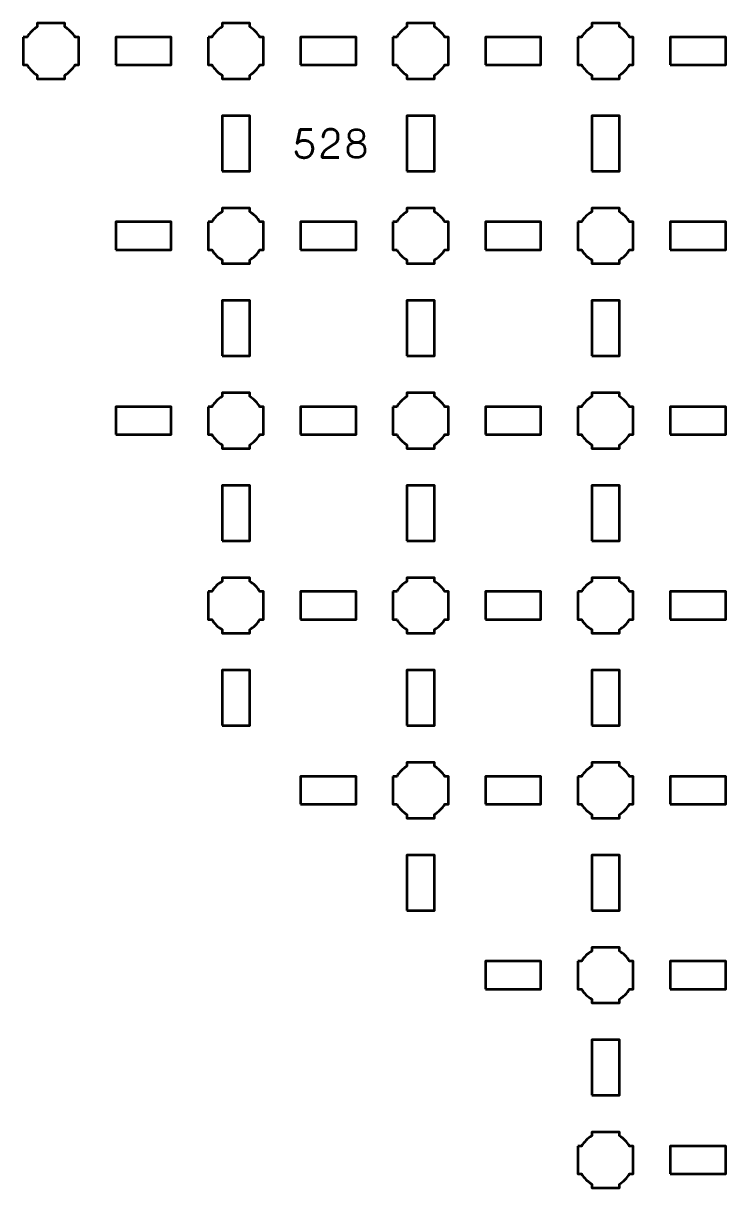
# Model space of a CAD drawing. Header units: centimetres. Extents: x -27.3 to 6.3, y -31.6 to 1.9.
# Drawn here: x -26.8 to -19.2, y -27.15 to -14.55 of the extents above; entities that cross this region are included whole.
import ezdxf

# ---------------------------------------------------------------- set-up
doc = ezdxf.new("R2010")
doc.units = ezdxf.units.CM
doc.header["$MEASUREMENT"] = 0
doc.layers.add('Layer 1', color=7, linetype='Continuous')

msp = doc.modelspace()

# ---------------------------------------------------------------- linework, layer by layer
at = {"layer": 'Layer 1', "lineweight": 53}
for points in [[(-25.8, -15), (-25.2, -15), (-25.2, -14.7), (-25.8, -14.7), (-25.8, -15)], [(-23.8, -15), (-23.2, -15), (-23.2, -14.7), (-23.8, -14.7), (-23.8, -15)], [(-21.8, -15), (-21.2, -15), (-21.2, -14.7), (-21.8, -14.7), (-21.8, -15)], [(-19.8, -15), (-19.2, -15), (-19.2, -14.7), (-19.8, -14.7), (-19.8, -15)], [(-24.65, -16.15), (-24.35, -16.15), (-24.35, -15.55), (-24.65, -15.55), (-24.65, -16.15)], [(-22.65, -16.15), (-22.35, -16.15), (-22.35, -15.55), (-22.65, -15.55), (-22.65, -16.15)], [(-20.65, -16.15), (-20.35, -16.15), (-20.35, -15.55), (-20.65, -15.55), (-20.65, -16.15)], [(-25.8, -17), (-25.2, -17), (-25.2, -16.7), (-25.8, -16.7), (-25.8, -17)], [(-23.8, -17), (-23.2, -17), (-23.2, -16.7), (-23.8, -16.7), (-23.8, -17)], [(-21.8, -17), (-21.2, -17), (-21.2, -16.7), (-21.8, -16.7), (-21.8, -17)], [(-19.8, -17), (-19.2, -17), (-19.2, -16.7), (-19.8, -16.7), (-19.8, -17)], [(-24.65, -18.15), (-24.35, -18.15), (-24.35, -17.55), (-24.65, -17.55), (-24.65, -18.15)], [(-22.65, -18.15), (-22.35, -18.15), (-22.35, -17.55), (-22.65, -17.55), (-22.65, -18.15)], [(-20.65, -18.15), (-20.35, -18.15), (-20.35, -17.55), (-20.65, -17.55), (-20.65, -18.15)], [(-25.8, -19), (-25.2, -19), (-25.2, -18.7), (-25.8, -18.7), (-25.8, -19)], [(-23.8, -19), (-23.2, -19), (-23.2, -18.7), (-23.8, -18.7), (-23.8, -19)], [(-21.8, -19), (-21.2, -19), (-21.2, -18.7), (-21.8, -18.7), (-21.8, -19)], [(-19.8, -19), (-19.2, -19), (-19.2, -18.7), (-19.8, -18.7), (-19.8, -19)], [(-24.65, -20.15), (-24.35, -20.15), (-24.35, -19.55), (-24.65, -19.55), (-24.65, -20.15)], [(-22.65, -20.15), (-22.35, -20.15), (-22.35, -19.55), (-22.65, -19.55), (-22.65, -20.15)], [(-20.65, -20.15), (-20.35, -20.15), (-20.35, -19.55), (-20.65, -19.55), (-20.65, -20.15)], [(-23.8, -21), (-23.2, -21), (-23.2, -20.7), (-23.8, -20.7), (-23.8, -21)], [(-21.8, -21), (-21.2, -21), (-21.2, -20.7), (-21.8, -20.7), (-21.8, -21)], [(-19.8, -21), (-19.2, -21), (-19.2, -20.7), (-19.8, -20.7), (-19.8, -21)], [(-24.65, -22.15), (-24.35, -22.15), (-24.35, -21.55), (-24.65, -21.55), (-24.65, -22.15)], [(-22.65, -22.15), (-22.35, -22.15), (-22.35, -21.55), (-22.65, -21.55), (-22.65, -22.15)], [(-20.65, -22.15), (-20.35, -22.15), (-20.35, -21.55), (-20.65, -21.55), (-20.65, -22.15)], [(-23.8, -23), (-23.2, -23), (-23.2, -22.7), (-23.8, -22.7), (-23.8, -23)], [(-21.8, -23), (-21.2, -23), (-21.2, -22.7), (-21.8, -22.7), (-21.8, -23)], [(-19.8, -23), (-19.2, -23), (-19.2, -22.7), (-19.8, -22.7), (-19.8, -23)], [(-22.65, -24.15), (-22.35, -24.15), (-22.35, -23.55), (-22.65, -23.55), (-22.65, -24.15)], [(-20.65, -24.15), (-20.35, -24.15), (-20.35, -23.55), (-20.65, -23.55), (-20.65, -24.15)], [(-21.8, -25), (-21.2, -25), (-21.2, -24.7), (-21.8, -24.7), (-21.8, -25)], [(-19.8, -25), (-19.2, -25), (-19.2, -24.7), (-19.8, -24.7), (-19.8, -25)], [(-20.65, -26.15), (-20.35, -26.15), (-20.35, -25.55), (-20.65, -25.55), (-20.65, -26.15)], [(-19.8, -27), (-19.2, -27), (-19.2, -26.7), (-19.8, -26.7), (-19.8, -27)]]:
    msp.add_lwpolyline(points, close=True, dxfattribs=at)
for points in [[(-26.8, -14.7), (-26.8, -14.7), (-26.75985, -14.7), (-26.75985, -14.7), (-26.75985, -14.7), (-26.7335, -14.65447), (-26.69553, -14.6165), (-26.65, -14.59015), (-26.65, -14.59015), (-26.65, -14.59015), (-26.65, -14.55), (-26.65, -14.55), (-26.65, -14.55), (-26.65, -14.55), (-26.5, -14.55), (-26.5, -14.55), (-26.5, -14.55), (-26.5, -14.55), (-26.35, -14.55), (-26.35, -14.55), (-26.35, -14.55), (-26.35, -14.55), (-26.35, -14.59015), (-26.35, -14.59015), (-26.35, -14.59015), (-26.30447, -14.6165), (-26.2665, -14.65447), (-26.24015, -14.7), (-26.24015, -14.7), (-26.24015, -14.7), (-26.2, -14.7), (-26.2, -14.7), (-26.2, -14.7), (-26.2, -14.7), (-26.2, -14.85), (-26.2, -14.85), (-26.2, -14.85), (-26.2, -14.85), (-26.2, -15), (-26.2, -15), (-26.2, -15), (-26.2, -15), (-26.24015, -15), (-26.24015, -15), (-26.24015, -15), (-26.2665, -15.04553), (-26.30447, -15.0835), (-26.35, -15.10985), (-26.35, -15.10985), (-26.35, -15.10985), (-26.35, -15.15), (-26.35, -15.15), (-26.35, -15.15), (-26.35, -15.15), (-26.5, -15.15), (-26.5, -15.15), (-26.5, -15.15), (-26.5, -15.15), (-26.65, -15.15), (-26.65, -15.15), (-26.65, -15.15), (-26.65, -15.15), (-26.65, -15.10985), (-26.65, -15.10985), (-26.65, -15.10985), (-26.69553, -15.0835), (-26.7335, -15.04553), (-26.75985, -15), (-26.75985, -15), (-26.75985, -15), (-26.8, -15), (-26.8, -15), (-26.8, -15), (-26.8, -15), (-26.8, -14.85), (-26.8, -14.85), (-26.8, -14.85), (-26.8, -14.85), (-26.8, -14.7), (-26.8, -14.7)], [(-24.8, -14.7), (-24.8, -14.7), (-24.75985, -14.7), (-24.75985, -14.7), (-24.75985, -14.7), (-24.7335, -14.65447), (-24.69553, -14.6165), (-24.65, -14.59015), (-24.65, -14.59015), (-24.65, -14.59015), (-24.65, -14.55), (-24.65, -14.55), (-24.65, -14.55), (-24.65, -14.55), (-24.5, -14.55), (-24.5, -14.55), (-24.5, -14.55), (-24.5, -14.55), (-24.35, -14.55), (-24.35, -14.55), (-24.35, -14.55), (-24.35, -14.55), (-24.35, -14.59015), (-24.35, -14.59015), (-24.35, -14.59015), (-24.30447, -14.6165), (-24.2665, -14.65447), (-24.24015, -14.7), (-24.24015, -14.7), (-24.24015, -14.7), (-24.2, -14.7), (-24.2, -14.7), (-24.2, -14.7), (-24.2, -14.7), (-24.2, -14.85), (-24.2, -14.85), (-24.2, -14.85), (-24.2, -14.85), (-24.2, -15), (-24.2, -15), (-24.2, -15), (-24.2, -15), (-24.24015, -15), (-24.24015, -15), (-24.24015, -15), (-24.2665, -15.04553), (-24.30447, -15.0835), (-24.35, -15.10985), (-24.35, -15.10985), (-24.35, -15.10985), (-24.35, -15.15), (-24.35, -15.15), (-24.35, -15.15), (-24.35, -15.15), (-24.5, -15.15), (-24.5, -15.15), (-24.5, -15.15), (-24.5, -15.15), (-24.65, -15.15), (-24.65, -15.15), (-24.65, -15.15), (-24.65, -15.15), (-24.65, -15.10985), (-24.65, -15.10985), (-24.65, -15.10985), (-24.69553, -15.0835), (-24.7335, -15.04553), (-24.75985, -15), (-24.75985, -15), (-24.75985, -15), (-24.8, -15), (-24.8, -15), (-24.8, -15), (-24.8, -15), (-24.8, -14.85), (-24.8, -14.85), (-24.8, -14.85), (-24.8, -14.85), (-24.8, -14.7), (-24.8, -14.7)], [(-22.8, -14.7), (-22.8, -14.7), (-22.75985, -14.7), (-22.75985, -14.7), (-22.75985, -14.7), (-22.7335, -14.65447), (-22.69553, -14.6165), (-22.65, -14.59015), (-22.65, -14.59015), (-22.65, -14.59015), (-22.65, -14.55), (-22.65, -14.55), (-22.65, -14.55), (-22.65, -14.55), (-22.5, -14.55), (-22.5, -14.55), (-22.5, -14.55), (-22.5, -14.55), (-22.35, -14.55), (-22.35, -14.55), (-22.35, -14.55), (-22.35, -14.55), (-22.35, -14.59015), (-22.35, -14.59015), (-22.35, -14.59015), (-22.30447, -14.6165), (-22.2665, -14.65447), (-22.24015, -14.7), (-22.24015, -14.7), (-22.24015, -14.7), (-22.2, -14.7), (-22.2, -14.7), (-22.2, -14.7), (-22.2, -14.7), (-22.2, -14.85), (-22.2, -14.85), (-22.2, -14.85), (-22.2, -14.85), (-22.2, -15), (-22.2, -15), (-22.2, -15), (-22.2, -15), (-22.24015, -15), (-22.24015, -15), (-22.24015, -15), (-22.2665, -15.04553), (-22.30447, -15.0835), (-22.35, -15.10985), (-22.35, -15.10985), (-22.35, -15.10985), (-22.35, -15.15), (-22.35, -15.15), (-22.35, -15.15), (-22.35, -15.15), (-22.5, -15.15), (-22.5, -15.15), (-22.5, -15.15), (-22.5, -15.15), (-22.65, -15.15), (-22.65, -15.15), (-22.65, -15.15), (-22.65, -15.15), (-22.65, -15.10985), (-22.65, -15.10985), (-22.65, -15.10985), (-22.69553, -15.0835), (-22.7335, -15.04553), (-22.75985, -15), (-22.75985, -15), (-22.75985, -15), (-22.8, -15), (-22.8, -15), (-22.8, -15), (-22.8, -15), (-22.8, -14.85), (-22.8, -14.85), (-22.8, -14.85), (-22.8, -14.85), (-22.8, -14.7), (-22.8, -14.7)], [(-20.8, -14.7), (-20.8, -14.7), (-20.75985, -14.7), (-20.75985, -14.7), (-20.75985, -14.7), (-20.7335, -14.65447), (-20.69553, -14.6165), (-20.65, -14.59015), (-20.65, -14.59015), (-20.65, -14.59015), (-20.65, -14.55), (-20.65, -14.55), (-20.65, -14.55), (-20.65, -14.55), (-20.5, -14.55), (-20.5, -14.55), (-20.5, -14.55), (-20.5, -14.55), (-20.35, -14.55), (-20.35, -14.55), (-20.35, -14.55), (-20.35, -14.55), (-20.35, -14.59015), (-20.35, -14.59015), (-20.35, -14.59015), (-20.30447, -14.6165), (-20.2665, -14.65447), (-20.24015, -14.7), (-20.24015, -14.7), (-20.24015, -14.7), (-20.2, -14.7), (-20.2, -14.7), (-20.2, -14.7), (-20.2, -14.7), (-20.2, -14.85), (-20.2, -14.85), (-20.2, -14.85), (-20.2, -14.85), (-20.2, -15), (-20.2, -15), (-20.2, -15), (-20.2, -15), (-20.24015, -15), (-20.24015, -15), (-20.24015, -15), (-20.2665, -15.04553), (-20.30447, -15.0835), (-20.35, -15.10985), (-20.35, -15.10985), (-20.35, -15.10985), (-20.35, -15.15), (-20.35, -15.15), (-20.35, -15.15), (-20.35, -15.15), (-20.5, -15.15), (-20.5, -15.15), (-20.5, -15.15), (-20.5, -15.15), (-20.65, -15.15), (-20.65, -15.15), (-20.65, -15.15), (-20.65, -15.15), (-20.65, -15.10985), (-20.65, -15.10985), (-20.65, -15.10985), (-20.69553, -15.0835), (-20.7335, -15.04553), (-20.75985, -15), (-20.75985, -15), (-20.75985, -15), (-20.8, -15), (-20.8, -15), (-20.8, -15), (-20.8, -15), (-20.8, -14.85), (-20.8, -14.85), (-20.8, -14.85), (-20.8, -14.85), (-20.8, -14.7), (-20.8, -14.7)], [(-24.8, -16.7), (-24.8, -16.7), (-24.75985, -16.7), (-24.75985, -16.7), (-24.75985, -16.7), (-24.7335, -16.65447), (-24.69553, -16.6165), (-24.65, -16.59015), (-24.65, -16.59015), (-24.65, -16.59015), (-24.65, -16.55), (-24.65, -16.55), (-24.65, -16.55), (-24.65, -16.55), (-24.5, -16.55), (-24.5, -16.55), (-24.5, -16.55), (-24.5, -16.55), (-24.35, -16.55), (-24.35, -16.55), (-24.35, -16.55), (-24.35, -16.55), (-24.35, -16.59015), (-24.35, -16.59015), (-24.35, -16.59015), (-24.30447, -16.6165), (-24.2665, -16.65447), (-24.24015, -16.7), (-24.24015, -16.7), (-24.24015, -16.7), (-24.2, -16.7), (-24.2, -16.7), (-24.2, -16.7), (-24.2, -16.7), (-24.2, -16.85), (-24.2, -16.85), (-24.2, -16.85), (-24.2, -16.85), (-24.2, -17), (-24.2, -17), (-24.2, -17), (-24.2, -17), (-24.24015, -17), (-24.24015, -17), (-24.24015, -17), (-24.2665, -17.04553), (-24.30447, -17.0835), (-24.35, -17.10985), (-24.35, -17.10985), (-24.35, -17.10985), (-24.35, -17.15), (-24.35, -17.15), (-24.35, -17.15), (-24.35, -17.15), (-24.5, -17.15), (-24.5, -17.15), (-24.5, -17.15), (-24.5, -17.15), (-24.65, -17.15), (-24.65, -17.15), (-24.65, -17.15), (-24.65, -17.15), (-24.65, -17.10985), (-24.65, -17.10985), (-24.65, -17.10985), (-24.69553, -17.0835), (-24.7335, -17.04553), (-24.75985, -17), (-24.75985, -17), (-24.75985, -17), (-24.8, -17), (-24.8, -17), (-24.8, -17), (-24.8, -17), (-24.8, -16.85), (-24.8, -16.85), (-24.8, -16.85), (-24.8, -16.85), (-24.8, -16.7), (-24.8, -16.7)], [(-22.8, -16.7), (-22.8, -16.7), (-22.75985, -16.7), (-22.75985, -16.7), (-22.75985, -16.7), (-22.7335, -16.65447), (-22.69553, -16.6165), (-22.65, -16.59015), (-22.65, -16.59015), (-22.65, -16.59015), (-22.65, -16.55), (-22.65, -16.55), (-22.65, -16.55), (-22.65, -16.55), (-22.5, -16.55), (-22.5, -16.55), (-22.5, -16.55), (-22.5, -16.55), (-22.35, -16.55), (-22.35, -16.55), (-22.35, -16.55), (-22.35, -16.55), (-22.35, -16.59015), (-22.35, -16.59015), (-22.35, -16.59015), (-22.30447, -16.6165), (-22.2665, -16.65447), (-22.24015, -16.7), (-22.24015, -16.7), (-22.24015, -16.7), (-22.2, -16.7), (-22.2, -16.7), (-22.2, -16.7), (-22.2, -16.7), (-22.2, -16.85), (-22.2, -16.85), (-22.2, -16.85), (-22.2, -16.85), (-22.2, -17), (-22.2, -17), (-22.2, -17), (-22.2, -17), (-22.24015, -17), (-22.24015, -17), (-22.24015, -17), (-22.2665, -17.04553), (-22.30447, -17.0835), (-22.35, -17.10985), (-22.35, -17.10985), (-22.35, -17.10985), (-22.35, -17.15), (-22.35, -17.15), (-22.35, -17.15), (-22.35, -17.15), (-22.5, -17.15), (-22.5, -17.15), (-22.5, -17.15), (-22.5, -17.15), (-22.65, -17.15), (-22.65, -17.15), (-22.65, -17.15), (-22.65, -17.15), (-22.65, -17.10985), (-22.65, -17.10985), (-22.65, -17.10985), (-22.69553, -17.0835), (-22.7335, -17.04553), (-22.75985, -17), (-22.75985, -17), (-22.75985, -17), (-22.8, -17), (-22.8, -17), (-22.8, -17), (-22.8, -17), (-22.8, -16.85), (-22.8, -16.85), (-22.8, -16.85), (-22.8, -16.85), (-22.8, -16.7), (-22.8, -16.7)], [(-20.8, -16.7), (-20.8, -16.7), (-20.75985, -16.7), (-20.75985, -16.7), (-20.75985, -16.7), (-20.7335, -16.65447), (-20.69553, -16.6165), (-20.65, -16.59015), (-20.65, -16.59015), (-20.65, -16.59015), (-20.65, -16.55), (-20.65, -16.55), (-20.65, -16.55), (-20.65, -16.55), (-20.5, -16.55), (-20.5, -16.55), (-20.5, -16.55), (-20.5, -16.55), (-20.35, -16.55), (-20.35, -16.55), (-20.35, -16.55), (-20.35, -16.55), (-20.35, -16.59015), (-20.35, -16.59015), (-20.35, -16.59015), (-20.30447, -16.6165), (-20.2665, -16.65447), (-20.24015, -16.7), (-20.24015, -16.7), (-20.24015, -16.7), (-20.2, -16.7), (-20.2, -16.7), (-20.2, -16.7), (-20.2, -16.7), (-20.2, -16.85), (-20.2, -16.85), (-20.2, -16.85), (-20.2, -16.85), (-20.2, -17), (-20.2, -17), (-20.2, -17), (-20.2, -17), (-20.24015, -17), (-20.24015, -17), (-20.24015, -17), (-20.2665, -17.04553), (-20.30447, -17.0835), (-20.35, -17.10985), (-20.35, -17.10985), (-20.35, -17.10985), (-20.35, -17.15), (-20.35, -17.15), (-20.35, -17.15), (-20.35, -17.15), (-20.5, -17.15), (-20.5, -17.15), (-20.5, -17.15), (-20.5, -17.15), (-20.65, -17.15), (-20.65, -17.15), (-20.65, -17.15), (-20.65, -17.15), (-20.65, -17.10985), (-20.65, -17.10985), (-20.65, -17.10985), (-20.69553, -17.0835), (-20.7335, -17.04553), (-20.75985, -17), (-20.75985, -17), (-20.75985, -17), (-20.8, -17), (-20.8, -17), (-20.8, -17), (-20.8, -17), (-20.8, -16.85), (-20.8, -16.85), (-20.8, -16.85), (-20.8, -16.85), (-20.8, -16.7), (-20.8, -16.7)], [(-24.8, -18.7), (-24.8, -18.7), (-24.75985, -18.7), (-24.75985, -18.7), (-24.75985, -18.7), (-24.7335, -18.65447), (-24.69553, -18.6165), (-24.65, -18.59015), (-24.65, -18.59015), (-24.65, -18.59015), (-24.65, -18.55), (-24.65, -18.55), (-24.65, -18.55), (-24.65, -18.55), (-24.5, -18.55), (-24.5, -18.55), (-24.5, -18.55), (-24.5, -18.55), (-24.35, -18.55), (-24.35, -18.55), (-24.35, -18.55), (-24.35, -18.55), (-24.35, -18.59015), (-24.35, -18.59015), (-24.35, -18.59015), (-24.30447, -18.6165), (-24.2665, -18.65447), (-24.24015, -18.7), (-24.24015, -18.7), (-24.24015, -18.7), (-24.2, -18.7), (-24.2, -18.7), (-24.2, -18.7), (-24.2, -18.7), (-24.2, -18.85), (-24.2, -18.85), (-24.2, -18.85), (-24.2, -18.85), (-24.2, -19), (-24.2, -19), (-24.2, -19), (-24.2, -19), (-24.24015, -19), (-24.24015, -19), (-24.24015, -19), (-24.2665, -19.04553), (-24.30447, -19.0835), (-24.35, -19.10985), (-24.35, -19.10985), (-24.35, -19.10985), (-24.35, -19.15), (-24.35, -19.15), (-24.35, -19.15), (-24.35, -19.15), (-24.5, -19.15), (-24.5, -19.15), (-24.5, -19.15), (-24.5, -19.15), (-24.65, -19.15), (-24.65, -19.15), (-24.65, -19.15), (-24.65, -19.15), (-24.65, -19.10985), (-24.65, -19.10985), (-24.65, -19.10985), (-24.69553, -19.0835), (-24.7335, -19.04553), (-24.75985, -19), (-24.75985, -19), (-24.75985, -19), (-24.8, -19), (-24.8, -19), (-24.8, -19), (-24.8, -19), (-24.8, -18.85), (-24.8, -18.85), (-24.8, -18.85), (-24.8, -18.85), (-24.8, -18.7), (-24.8, -18.7)], [(-22.8, -18.7), (-22.8, -18.7), (-22.75985, -18.7), (-22.75985, -18.7), (-22.75985, -18.7), (-22.7335, -18.65447), (-22.69553, -18.6165), (-22.65, -18.59015), (-22.65, -18.59015), (-22.65, -18.59015), (-22.65, -18.55), (-22.65, -18.55), (-22.65, -18.55), (-22.65, -18.55), (-22.5, -18.55), (-22.5, -18.55), (-22.5, -18.55), (-22.5, -18.55), (-22.35, -18.55), (-22.35, -18.55), (-22.35, -18.55), (-22.35, -18.55), (-22.35, -18.59015), (-22.35, -18.59015), (-22.35, -18.59015), (-22.30447, -18.6165), (-22.2665, -18.65447), (-22.24015, -18.7), (-22.24015, -18.7), (-22.24015, -18.7), (-22.2, -18.7), (-22.2, -18.7), (-22.2, -18.7), (-22.2, -18.7), (-22.2, -18.85), (-22.2, -18.85), (-22.2, -18.85), (-22.2, -18.85), (-22.2, -19), (-22.2, -19), (-22.2, -19), (-22.2, -19), (-22.24015, -19), (-22.24015, -19), (-22.24015, -19), (-22.2665, -19.04553), (-22.30447, -19.0835), (-22.35, -19.10985), (-22.35, -19.10985), (-22.35, -19.10985), (-22.35, -19.15), (-22.35, -19.15), (-22.35, -19.15), (-22.35, -19.15), (-22.5, -19.15), (-22.5, -19.15), (-22.5, -19.15), (-22.5, -19.15), (-22.65, -19.15), (-22.65, -19.15), (-22.65, -19.15), (-22.65, -19.15), (-22.65, -19.10985), (-22.65, -19.10985), (-22.65, -19.10985), (-22.69553, -19.0835), (-22.7335, -19.04553), (-22.75985, -19), (-22.75985, -19), (-22.75985, -19), (-22.8, -19), (-22.8, -19), (-22.8, -19), (-22.8, -19), (-22.8, -18.85), (-22.8, -18.85), (-22.8, -18.85), (-22.8, -18.85), (-22.8, -18.7), (-22.8, -18.7)], [(-20.8, -18.7), (-20.8, -18.7), (-20.75985, -18.7), (-20.75985, -18.7), (-20.75985, -18.7), (-20.7335, -18.65447), (-20.69553, -18.6165), (-20.65, -18.59015), (-20.65, -18.59015), (-20.65, -18.59015), (-20.65, -18.55), (-20.65, -18.55), (-20.65, -18.55), (-20.65, -18.55), (-20.5, -18.55), (-20.5, -18.55), (-20.5, -18.55), (-20.5, -18.55), (-20.35, -18.55), (-20.35, -18.55), (-20.35, -18.55), (-20.35, -18.55), (-20.35, -18.59015), (-20.35, -18.59015), (-20.35, -18.59015), (-20.30447, -18.6165), (-20.2665, -18.65447), (-20.24015, -18.7), (-20.24015, -18.7), (-20.24015, -18.7), (-20.2, -18.7), (-20.2, -18.7), (-20.2, -18.7), (-20.2, -18.7), (-20.2, -18.85), (-20.2, -18.85), (-20.2, -18.85), (-20.2, -18.85), (-20.2, -19), (-20.2, -19), (-20.2, -19), (-20.2, -19), (-20.24015, -19), (-20.24015, -19), (-20.24015, -19), (-20.2665, -19.04553), (-20.30447, -19.0835), (-20.35, -19.10985), (-20.35, -19.10985), (-20.35, -19.10985), (-20.35, -19.15), (-20.35, -19.15), (-20.35, -19.15), (-20.35, -19.15), (-20.5, -19.15), (-20.5, -19.15), (-20.5, -19.15), (-20.5, -19.15), (-20.65, -19.15), (-20.65, -19.15), (-20.65, -19.15), (-20.65, -19.15), (-20.65, -19.10985), (-20.65, -19.10985), (-20.65, -19.10985), (-20.69553, -19.0835), (-20.7335, -19.04553), (-20.75985, -19), (-20.75985, -19), (-20.75985, -19), (-20.8, -19), (-20.8, -19), (-20.8, -19), (-20.8, -19), (-20.8, -18.85), (-20.8, -18.85), (-20.8, -18.85), (-20.8, -18.85), (-20.8, -18.7), (-20.8, -18.7)], [(-24.8, -20.7), (-24.8, -20.7), (-24.75985, -20.7), (-24.75985, -20.7), (-24.75985, -20.7), (-24.7335, -20.65447), (-24.69553, -20.6165), (-24.65, -20.59015), (-24.65, -20.59015), (-24.65, -20.59015), (-24.65, -20.55), (-24.65, -20.55), (-24.65, -20.55), (-24.65, -20.55), (-24.5, -20.55), (-24.5, -20.55), (-24.5, -20.55), (-24.5, -20.55), (-24.35, -20.55), (-24.35, -20.55), (-24.35, -20.55), (-24.35, -20.55), (-24.35, -20.59015), (-24.35, -20.59015), (-24.35, -20.59015), (-24.30447, -20.6165), (-24.2665, -20.65447), (-24.24015, -20.7), (-24.24015, -20.7), (-24.24015, -20.7), (-24.2, -20.7), (-24.2, -20.7), (-24.2, -20.7), (-24.2, -20.7), (-24.2, -20.85), (-24.2, -20.85), (-24.2, -20.85), (-24.2, -20.85), (-24.2, -21), (-24.2, -21), (-24.2, -21), (-24.2, -21), (-24.24015, -21), (-24.24015, -21), (-24.24015, -21), (-24.2665, -21.04553), (-24.30447, -21.0835), (-24.35, -21.10985), (-24.35, -21.10985), (-24.35, -21.10985), (-24.35, -21.15), (-24.35, -21.15), (-24.35, -21.15), (-24.35, -21.15), (-24.5, -21.15), (-24.5, -21.15), (-24.5, -21.15), (-24.5, -21.15), (-24.65, -21.15), (-24.65, -21.15), (-24.65, -21.15), (-24.65, -21.15), (-24.65, -21.10985), (-24.65, -21.10985), (-24.65, -21.10985), (-24.69553, -21.0835), (-24.7335, -21.04553), (-24.75985, -21), (-24.75985, -21), (-24.75985, -21), (-24.8, -21), (-24.8, -21), (-24.8, -21), (-24.8, -21), (-24.8, -20.85), (-24.8, -20.85), (-24.8, -20.85), (-24.8, -20.85), (-24.8, -20.7), (-24.8, -20.7)], [(-22.8, -20.7), (-22.8, -20.7), (-22.75985, -20.7), (-22.75985, -20.7), (-22.75985, -20.7), (-22.7335, -20.65447), (-22.69553, -20.6165), (-22.65, -20.59015), (-22.65, -20.59015), (-22.65, -20.59015), (-22.65, -20.55), (-22.65, -20.55), (-22.65, -20.55), (-22.65, -20.55), (-22.5, -20.55), (-22.5, -20.55), (-22.5, -20.55), (-22.5, -20.55), (-22.35, -20.55), (-22.35, -20.55), (-22.35, -20.55), (-22.35, -20.55), (-22.35, -20.59015), (-22.35, -20.59015), (-22.35, -20.59015), (-22.30447, -20.6165), (-22.2665, -20.65447), (-22.24015, -20.7), (-22.24015, -20.7), (-22.24015, -20.7), (-22.2, -20.7), (-22.2, -20.7), (-22.2, -20.7), (-22.2, -20.7), (-22.2, -20.85), (-22.2, -20.85), (-22.2, -20.85), (-22.2, -20.85), (-22.2, -21), (-22.2, -21), (-22.2, -21), (-22.2, -21), (-22.24015, -21), (-22.24015, -21), (-22.24015, -21), (-22.2665, -21.04553), (-22.30447, -21.0835), (-22.35, -21.10985), (-22.35, -21.10985), (-22.35, -21.10985), (-22.35, -21.15), (-22.35, -21.15), (-22.35, -21.15), (-22.35, -21.15), (-22.5, -21.15), (-22.5, -21.15), (-22.5, -21.15), (-22.5, -21.15), (-22.65, -21.15), (-22.65, -21.15), (-22.65, -21.15), (-22.65, -21.15), (-22.65, -21.10985), (-22.65, -21.10985), (-22.65, -21.10985), (-22.69553, -21.0835), (-22.7335, -21.04553), (-22.75985, -21), (-22.75985, -21), (-22.75985, -21), (-22.8, -21), (-22.8, -21), (-22.8, -21), (-22.8, -21), (-22.8, -20.85), (-22.8, -20.85), (-22.8, -20.85), (-22.8, -20.85), (-22.8, -20.7), (-22.8, -20.7)], [(-20.8, -20.7), (-20.8, -20.7), (-20.75985, -20.7), (-20.75985, -20.7), (-20.75985, -20.7), (-20.7335, -20.65447), (-20.69553, -20.6165), (-20.65, -20.59015), (-20.65, -20.59015), (-20.65, -20.59015), (-20.65, -20.55), (-20.65, -20.55), (-20.65, -20.55), (-20.65, -20.55), (-20.5, -20.55), (-20.5, -20.55), (-20.5, -20.55), (-20.5, -20.55), (-20.35, -20.55), (-20.35, -20.55), (-20.35, -20.55), (-20.35, -20.55), (-20.35, -20.59015), (-20.35, -20.59015), (-20.35, -20.59015), (-20.30447, -20.6165), (-20.2665, -20.65447), (-20.24015, -20.7), (-20.24015, -20.7), (-20.24015, -20.7), (-20.2, -20.7), (-20.2, -20.7), (-20.2, -20.7), (-20.2, -20.7), (-20.2, -20.85), (-20.2, -20.85), (-20.2, -20.85), (-20.2, -20.85), (-20.2, -21), (-20.2, -21), (-20.2, -21), (-20.2, -21), (-20.24015, -21), (-20.24015, -21), (-20.24015, -21), (-20.2665, -21.04553), (-20.30447, -21.0835), (-20.35, -21.10985), (-20.35, -21.10985), (-20.35, -21.10985), (-20.35, -21.15), (-20.35, -21.15), (-20.35, -21.15), (-20.35, -21.15), (-20.5, -21.15), (-20.5, -21.15), (-20.5, -21.15), (-20.5, -21.15), (-20.65, -21.15), (-20.65, -21.15), (-20.65, -21.15), (-20.65, -21.15), (-20.65, -21.10985), (-20.65, -21.10985), (-20.65, -21.10985), (-20.69553, -21.0835), (-20.7335, -21.04553), (-20.75985, -21), (-20.75985, -21), (-20.75985, -21), (-20.8, -21), (-20.8, -21), (-20.8, -21), (-20.8, -21), (-20.8, -20.85), (-20.8, -20.85), (-20.8, -20.85), (-20.8, -20.85), (-20.8, -20.7), (-20.8, -20.7)], [(-22.8, -22.7), (-22.8, -22.7), (-22.75985, -22.7), (-22.75985, -22.7), (-22.75985, -22.7), (-22.7335, -22.65447), (-22.69553, -22.6165), (-22.65, -22.59015), (-22.65, -22.59015), (-22.65, -22.59015), (-22.65, -22.55), (-22.65, -22.55), (-22.65, -22.55), (-22.65, -22.55), (-22.5, -22.55), (-22.5, -22.55), (-22.5, -22.55), (-22.5, -22.55), (-22.35, -22.55), (-22.35, -22.55), (-22.35, -22.55), (-22.35, -22.55), (-22.35, -22.59015), (-22.35, -22.59015), (-22.35, -22.59015), (-22.30447, -22.6165), (-22.2665, -22.65447), (-22.24015, -22.7), (-22.24015, -22.7), (-22.24015, -22.7), (-22.2, -22.7), (-22.2, -22.7), (-22.2, -22.7), (-22.2, -22.7), (-22.2, -22.85), (-22.2, -22.85), (-22.2, -22.85), (-22.2, -22.85), (-22.2, -23), (-22.2, -23), (-22.2, -23), (-22.2, -23), (-22.24015, -23), (-22.24015, -23), (-22.24015, -23), (-22.2665, -23.04553), (-22.30447, -23.0835), (-22.35, -23.10985), (-22.35, -23.10985), (-22.35, -23.10985), (-22.35, -23.15), (-22.35, -23.15), (-22.35, -23.15), (-22.35, -23.15), (-22.5, -23.15), (-22.5, -23.15), (-22.5, -23.15), (-22.5, -23.15), (-22.65, -23.15), (-22.65, -23.15), (-22.65, -23.15), (-22.65, -23.15), (-22.65, -23.10985), (-22.65, -23.10985), (-22.65, -23.10985), (-22.69553, -23.0835), (-22.7335, -23.04553), (-22.75985, -23), (-22.75985, -23), (-22.75985, -23), (-22.8, -23), (-22.8, -23), (-22.8, -23), (-22.8, -23), (-22.8, -22.85), (-22.8, -22.85), (-22.8, -22.85), (-22.8, -22.85), (-22.8, -22.7), (-22.8, -22.7)], [(-20.8, -22.7), (-20.8, -22.7), (-20.75985, -22.7), (-20.75985, -22.7), (-20.75985, -22.7), (-20.7335, -22.65447), (-20.69553, -22.6165), (-20.65, -22.59015), (-20.65, -22.59015), (-20.65, -22.59015), (-20.65, -22.55), (-20.65, -22.55), (-20.65, -22.55), (-20.65, -22.55), (-20.5, -22.55), (-20.5, -22.55), (-20.5, -22.55), (-20.5, -22.55), (-20.35, -22.55), (-20.35, -22.55), (-20.35, -22.55), (-20.35, -22.55), (-20.35, -22.59015), (-20.35, -22.59015), (-20.35, -22.59015), (-20.30447, -22.6165), (-20.2665, -22.65447), (-20.24015, -22.7), (-20.24015, -22.7), (-20.24015, -22.7), (-20.2, -22.7), (-20.2, -22.7), (-20.2, -22.7), (-20.2, -22.7), (-20.2, -22.85), (-20.2, -22.85), (-20.2, -22.85), (-20.2, -22.85), (-20.2, -23), (-20.2, -23), (-20.2, -23), (-20.2, -23), (-20.24015, -23), (-20.24015, -23), (-20.24015, -23), (-20.2665, -23.04553), (-20.30447, -23.0835), (-20.35, -23.10985), (-20.35, -23.10985), (-20.35, -23.10985), (-20.35, -23.15), (-20.35, -23.15), (-20.35, -23.15), (-20.35, -23.15), (-20.5, -23.15), (-20.5, -23.15), (-20.5, -23.15), (-20.5, -23.15), (-20.65, -23.15), (-20.65, -23.15), (-20.65, -23.15), (-20.65, -23.15), (-20.65, -23.10985), (-20.65, -23.10985), (-20.65, -23.10985), (-20.69553, -23.0835), (-20.7335, -23.04553), (-20.75985, -23), (-20.75985, -23), (-20.75985, -23), (-20.8, -23), (-20.8, -23), (-20.8, -23), (-20.8, -23), (-20.8, -22.85), (-20.8, -22.85), (-20.8, -22.85), (-20.8, -22.85), (-20.8, -22.7), (-20.8, -22.7)], [(-20.8, -24.7), (-20.8, -24.7), (-20.75985, -24.7), (-20.75985, -24.7), (-20.75985, -24.7), (-20.7335, -24.65447), (-20.69553, -24.6165), (-20.65, -24.59015), (-20.65, -24.59015), (-20.65, -24.59015), (-20.65, -24.55), (-20.65, -24.55), (-20.65, -24.55), (-20.65, -24.55), (-20.5, -24.55), (-20.5, -24.55), (-20.5, -24.55), (-20.5, -24.55), (-20.35, -24.55), (-20.35, -24.55), (-20.35, -24.55), (-20.35, -24.55), (-20.35, -24.59015), (-20.35, -24.59015), (-20.35, -24.59015), (-20.30447, -24.6165), (-20.2665, -24.65447), (-20.24015, -24.7), (-20.24015, -24.7), (-20.24015, -24.7), (-20.2, -24.7), (-20.2, -24.7), (-20.2, -24.7), (-20.2, -24.7), (-20.2, -24.85), (-20.2, -24.85), (-20.2, -24.85), (-20.2, -24.85), (-20.2, -25), (-20.2, -25), (-20.2, -25), (-20.2, -25), (-20.24015, -25), (-20.24015, -25), (-20.24015, -25), (-20.2665, -25.04553), (-20.30447, -25.0835), (-20.35, -25.10985), (-20.35, -25.10985), (-20.35, -25.10985), (-20.35, -25.15), (-20.35, -25.15), (-20.35, -25.15), (-20.35, -25.15), (-20.5, -25.15), (-20.5, -25.15), (-20.5, -25.15), (-20.5, -25.15), (-20.65, -25.15), (-20.65, -25.15), (-20.65, -25.15), (-20.65, -25.15), (-20.65, -25.10985), (-20.65, -25.10985), (-20.65, -25.10985), (-20.69553, -25.0835), (-20.7335, -25.04553), (-20.75985, -25), (-20.75985, -25), (-20.75985, -25), (-20.8, -25), (-20.8, -25), (-20.8, -25), (-20.8, -25), (-20.8, -24.85), (-20.8, -24.85), (-20.8, -24.85), (-20.8, -24.85), (-20.8, -24.7), (-20.8, -24.7)], [(-20.8, -26.7), (-20.8, -26.7), (-20.75985, -26.7), (-20.75985, -26.7), (-20.75985, -26.7), (-20.7335, -26.65447), (-20.69553, -26.6165), (-20.65, -26.59015), (-20.65, -26.59015), (-20.65, -26.59015), (-20.65, -26.55), (-20.65, -26.55), (-20.65, -26.55), (-20.65, -26.55), (-20.5, -26.55), (-20.5, -26.55), (-20.5, -26.55), (-20.5, -26.55), (-20.35, -26.55), (-20.35, -26.55), (-20.35, -26.55), (-20.35, -26.55), (-20.35, -26.59015), (-20.35, -26.59015), (-20.35, -26.59015), (-20.30447, -26.6165), (-20.2665, -26.65447), (-20.24015, -26.7), (-20.24015, -26.7), (-20.24015, -26.7), (-20.2, -26.7), (-20.2, -26.7), (-20.2, -26.7), (-20.2, -26.7), (-20.2, -26.85), (-20.2, -26.85), (-20.2, -26.85), (-20.2, -26.85), (-20.2, -27), (-20.2, -27), (-20.2, -27), (-20.2, -27), (-20.24015, -27), (-20.24015, -27), (-20.24015, -27), (-20.2665, -27.04553), (-20.30447, -27.0835), (-20.35, -27.10985), (-20.35, -27.10985), (-20.35, -27.10985), (-20.35, -27.15), (-20.35, -27.15), (-20.35, -27.15), (-20.35, -27.15), (-20.5, -27.15), (-20.5, -27.15), (-20.5, -27.15), (-20.5, -27.15), (-20.65, -27.15), (-20.65, -27.15), (-20.65, -27.15), (-20.65, -27.15), (-20.65, -27.10985), (-20.65, -27.10985), (-20.65, -27.10985), (-20.69553, -27.0835), (-20.7335, -27.04553), (-20.75985, -27), (-20.75985, -27), (-20.75985, -27), (-20.8, -27), (-20.8, -27), (-20.8, -27), (-20.8, -27), (-20.8, -26.85), (-20.8, -26.85), (-20.8, -26.85), (-20.8, -26.85), (-20.8, -26.7), (-20.8, -26.7)]]:
    msp.add_open_spline(points, degree=3, knots=[0, 0, 0, 0, 0.05, 0.05, 0.05, 0.05, 0.1, 0.1, 0.1, 0.1, 0.15, 0.15, 0.15, 0.15, 0.2, 0.2, 0.2, 0.2, 0.25, 0.25, 0.25, 0.25, 0.3, 0.3, 0.3, 0.3, 0.35, 0.35, 0.35, 0.35, 0.4, 0.4, 0.4, 0.4, 0.45, 0.45, 0.45, 0.45, 0.5, 0.5, 0.5, 0.5, 0.55, 0.55, 0.55, 0.55, 0.6, 0.6, 0.6, 0.6, 0.65, 0.65, 0.65, 0.65, 0.7, 0.7, 0.7, 0.7, 0.75, 0.75, 0.75, 0.75, 0.8, 0.8, 0.8, 0.8, 0.85, 0.85, 0.85, 0.85, 0.9, 0.9, 0.9, 0.9, 0.95, 0.95, 0.95, 0.95, 1, 1, 1, 1], dxfattribs=at)
at = {"layer": 'Layer 1', "color": 5, "lineweight": 53}
for points, knots in [([(-23.67758, -15.69824), (-23.67758, -15.69824), (-23.80458, -15.69824), (-23.80458, -15.69824), (-23.80458, -15.69824), (-23.80458, -15.69824), (-23.83845, -15.84979), (-23.83845, -15.84979), (-23.83845, -15.84979), (-23.83252, -15.84471), (-23.82688, -15.84013), (-23.82144, -15.8361), (-23.82144, -15.8361), (-23.81608, -15.83208), (-23.81044, -15.8287), (-23.80444, -15.82587), (-23.80444, -15.82587), (-23.79851, -15.82305), (-23.79174, -15.82093), (-23.78412, -15.81945), (-23.78412, -15.81945), (-23.77657, -15.81797), (-23.76754, -15.81719), (-23.75717, -15.81719), (-23.75717, -15.81719), (-23.7487, -15.81719), (-23.74023, -15.81832), (-23.73177, -15.82065), (-23.73177, -15.82065), (-23.7233, -15.82291), (-23.71526, -15.82637), (-23.70764, -15.83095), (-23.70764, -15.83095), (-23.69995, -15.83561), (-23.69317, -15.8414), (-23.68725, -15.84838), (-23.68725, -15.84838), (-23.68125, -15.85537), (-23.67652, -15.86355), (-23.67314, -15.87293), (-23.67314, -15.87293), (-23.66968, -15.88232), (-23.66792, -15.89297), (-23.66785, -15.90482), (-23.66785, -15.90482), (-23.66777, -15.9092), (-23.66827, -15.9147), (-23.66926, -15.92119), (-23.66926, -15.92119), (-23.67017, -15.92768), (-23.67187, -15.93474), (-23.67427, -15.94222), (-23.67427, -15.94222), (-23.67666, -15.9497), (-23.68005, -15.95711), (-23.68435, -15.96444), (-23.68435, -15.96444), (-23.68866, -15.97178), (-23.69416, -15.97848), (-23.70079, -15.98455), (-23.70079, -15.98455), (-23.70743, -15.99062), (-23.71547, -15.99549), (-23.72485, -15.99916), (-23.72485, -15.99916), (-23.73431, -16.00275), (-23.74539, -16.00466), (-23.75801, -16.00473), (-23.75801, -16.00473), (-23.77311, -16.00466), (-23.78581, -16.00304), (-23.79611, -16), (-23.79611, -16), (-23.80642, -15.9969), (-23.81481, -15.99288), (-23.8213, -15.9878), (-23.8213, -15.9878), (-23.82786, -15.98272), (-23.83294, -15.97714), (-23.83661, -15.97108), (-23.83661, -15.97108), (-23.84028, -15.96501), (-23.84303, -15.95894), (-23.84487, -15.95287), (-23.84487, -15.95287), (-23.8467, -15.9468), (-23.84811, -15.94123), (-23.84903, -15.93615), (-23.84903, -15.93615), (-23.84811, -15.94123), (-23.8467, -15.9468), (-23.84487, -15.95287), (-23.84487, -15.95287), (-23.84303, -15.95894), (-23.84028, -15.96501), (-23.83661, -15.97108), (-23.83661, -15.97108), (-23.83294, -15.97714), (-23.82786, -15.98272), (-23.8213, -15.9878), (-23.8213, -15.9878), (-23.81481, -15.99288), (-23.80642, -15.9969), (-23.79611, -16), (-23.79611, -16), (-23.78581, -16.00304), (-23.77311, -16.00466), (-23.75801, -16.00473), (-23.75801, -16.00473), (-23.74539, -16.00466), (-23.73431, -16.00275), (-23.72485, -15.99916), (-23.72485, -15.99916), (-23.71547, -15.99549), (-23.70743, -15.99062), (-23.70079, -15.98455), (-23.70079, -15.98455), (-23.69416, -15.97848), (-23.68866, -15.97178), (-23.68435, -15.96444), (-23.68435, -15.96444), (-23.68005, -15.95711), (-23.67666, -15.9497), (-23.67427, -15.94222), (-23.67427, -15.94222), (-23.67187, -15.93474), (-23.67017, -15.92768), (-23.66926, -15.92119), (-23.66926, -15.92119), (-23.66827, -15.9147), (-23.66777, -15.9092), (-23.66785, -15.90482), (-23.66785, -15.90482), (-23.66792, -15.89297), (-23.66968, -15.88232), (-23.67314, -15.87293), (-23.67314, -15.87293), (-23.67652, -15.86355), (-23.68125, -15.85537), (-23.68725, -15.84838), (-23.68725, -15.84838), (-23.69317, -15.8414), (-23.69995, -15.83561), (-23.70764, -15.83095), (-23.70764, -15.83095), (-23.71526, -15.82637), (-23.7233, -15.82291), (-23.73177, -15.82065), (-23.73177, -15.82065), (-23.74023, -15.81832), (-23.7487, -15.81719), (-23.75717, -15.81719), (-23.75717, -15.81719), (-23.76754, -15.81719), (-23.77657, -15.81797), (-23.78412, -15.81945), (-23.78412, -15.81945), (-23.79174, -15.82093), (-23.79851, -15.82305), (-23.80444, -15.82587), (-23.80444, -15.82587), (-23.81044, -15.8287), (-23.81608, -15.83208), (-23.82144, -15.8361), (-23.82144, -15.8361), (-23.82688, -15.84013), (-23.83252, -15.84471), (-23.83845, -15.84979), (-23.83845, -15.84979), (-23.83845, -15.84979), (-23.80458, -15.69824), (-23.80458, -15.69824), (-23.80458, -15.69824), (-23.80458, -15.69824), (-23.67758, -15.69824), (-23.67758, -15.69824)], [0, 0, 0, 0, 0.02272727, 0.02272727, 0.02272727, 0.02272727, 0.04545455, 0.04545455, 0.04545455, 0.04545455, 0.06818182, 0.06818182, 0.06818182, 0.06818182, 0.09090909, 0.09090909, 0.09090909, 0.09090909, 0.11363636, 0.11363636, 0.11363636, 0.11363636, 0.13636364, 0.13636364, 0.13636364, 0.13636364, 0.15909091, 0.15909091, 0.15909091, 0.15909091, 0.18181818, 0.18181818, 0.18181818, 0.18181818, 0.20454545, 0.20454545, 0.20454545, 0.20454545, 0.22727273, 0.22727273, 0.22727273, 0.22727273, 0.25, 0.25, 0.25, 0.25, 0.27272727, 0.27272727, 0.27272727, 0.27272727, 0.29545455, 0.29545455, 0.29545455, 0.29545455, 0.31818182, 0.31818182, 0.31818182, 0.31818182, 0.34090909, 0.34090909, 0.34090909, 0.34090909, 0.36363636, 0.36363636, 0.36363636, 0.36363636, 0.38636364, 0.38636364, 0.38636364, 0.38636364, 0.40909091, 0.40909091, 0.40909091, 0.40909091, 0.43181818, 0.43181818, 0.43181818, 0.43181818, 0.45454545, 0.45454545, 0.45454545, 0.45454545, 0.47727273, 0.47727273, 0.47727273, 0.47727273, 0.5, 0.5, 0.5, 0.5, 0.52272727, 0.52272727, 0.52272727, 0.52272727, 0.54545455, 0.54545455, 0.54545455, 0.54545455, 0.56818182, 0.56818182, 0.56818182, 0.56818182, 0.59090909, 0.59090909, 0.59090909, 0.59090909, 0.61363636, 0.61363636, 0.61363636, 0.61363636, 0.63636364, 0.63636364, 0.63636364, 0.63636364, 0.65909091, 0.65909091, 0.65909091, 0.65909091, 0.68181818, 0.68181818, 0.68181818, 0.68181818, 0.70454545, 0.70454545, 0.70454545, 0.70454545, 0.72727273, 0.72727273, 0.72727273, 0.72727273, 0.75, 0.75, 0.75, 0.75, 0.77272727, 0.77272727, 0.77272727, 0.77272727, 0.79545455, 0.79545455, 0.79545455, 0.79545455, 0.81818182, 0.81818182, 0.81818182, 0.81818182, 0.84090909, 0.84090909, 0.84090909, 0.84090909, 0.86363636, 0.86363636, 0.86363636, 0.86363636, 0.88636364, 0.88636364, 0.88636364, 0.88636364, 0.90909091, 0.90909091, 0.90909091, 0.90909091, 0.93181818, 0.93181818, 0.93181818, 0.93181818, 0.95454545, 0.95454545, 0.95454545, 0.95454545, 0.97727273, 0.97727273, 0.97727273, 0.97727273, 1, 1, 1, 1]), ([(-23.38633, -16.00346), (-23.38633, -16.00346), (-23.56794, -16.00346), (-23.56794, -16.00346), (-23.56794, -16.00346), (-23.56759, -15.99118), (-23.56604, -15.98032), (-23.56342, -15.971), (-23.56342, -15.971), (-23.56074, -15.96169), (-23.55715, -15.95351), (-23.5527, -15.94645), (-23.5527, -15.94645), (-23.54818, -15.9394), (-23.54303, -15.93312), (-23.53718, -15.92761), (-23.53718, -15.92761), (-23.53132, -15.92204), (-23.52504, -15.91696), (-23.51827, -15.91216), (-23.51827, -15.91216), (-23.5115, -15.90743), (-23.50451, -15.90271), (-23.49724, -15.89805), (-23.49724, -15.89805), (-23.49724, -15.89805), (-23.42485, -15.84979), (-23.42485, -15.84979), (-23.42485, -15.84979), (-23.41745, -15.84457), (-23.41166, -15.83886), (-23.40757, -15.83272), (-23.40757, -15.83272), (-23.40341, -15.82658), (-23.40051, -15.82009), (-23.39875, -15.81324), (-23.39875, -15.81324), (-23.39706, -15.80647), (-23.396, -15.79949), (-23.39565, -15.79243), (-23.39565, -15.79243), (-23.39529, -15.7853), (-23.39515, -15.77818), (-23.39522, -15.77105), (-23.39522, -15.77105), (-23.39522, -15.7652), (-23.396, -15.75892), (-23.39755, -15.75214), (-23.39755, -15.75214), (-23.39917, -15.74544), (-23.40171, -15.73874), (-23.40531, -15.73211), (-23.40531, -15.73211), (-23.40891, -15.72547), (-23.41371, -15.71941), (-23.4197, -15.7139), (-23.4197, -15.7139), (-23.4257, -15.70847), (-23.43311, -15.7041), (-23.44193, -15.70078), (-23.44193, -15.70078), (-23.45075, -15.69746), (-23.46112, -15.69577), (-23.47311, -15.6957), (-23.47311, -15.6957), (-23.48518, -15.69577), (-23.49583, -15.69746), (-23.50501, -15.70071), (-23.50501, -15.70071), (-23.51418, -15.70395), (-23.52201, -15.70847), (-23.5285, -15.71418), (-23.5285, -15.71418), (-23.53499, -15.7199), (-23.54021, -15.72653), (-23.5443, -15.73394), (-23.5443, -15.73394), (-23.5484, -15.74135), (-23.55136, -15.74925), (-23.55326, -15.75758), (-23.55326, -15.75758), (-23.55517, -15.7659), (-23.55609, -15.77437), (-23.55609, -15.78291), (-23.55609, -15.78291), (-23.55609, -15.77437), (-23.55517, -15.7659), (-23.55326, -15.75758), (-23.55326, -15.75758), (-23.55136, -15.74925), (-23.5484, -15.74135), (-23.5443, -15.73394), (-23.5443, -15.73394), (-23.54021, -15.72653), (-23.53499, -15.7199), (-23.5285, -15.71418), (-23.5285, -15.71418), (-23.52201, -15.70847), (-23.51418, -15.70395), (-23.50501, -15.70071), (-23.50501, -15.70071), (-23.49583, -15.69746), (-23.48518, -15.69577), (-23.47311, -15.6957), (-23.47311, -15.6957), (-23.46112, -15.69577), (-23.45075, -15.69746), (-23.44193, -15.70078), (-23.44193, -15.70078), (-23.43311, -15.7041), (-23.4257, -15.70847), (-23.4197, -15.7139), (-23.4197, -15.7139), (-23.41371, -15.71941), (-23.40891, -15.72547), (-23.40531, -15.73211), (-23.40531, -15.73211), (-23.40171, -15.73874), (-23.39917, -15.74544), (-23.39755, -15.75214), (-23.39755, -15.75214), (-23.396, -15.75892), (-23.39522, -15.7652), (-23.39522, -15.77105), (-23.39522, -15.77105), (-23.39515, -15.77818), (-23.39529, -15.7853), (-23.39565, -15.79243), (-23.39565, -15.79243), (-23.396, -15.79949), (-23.39706, -15.80647), (-23.39875, -15.81324), (-23.39875, -15.81324), (-23.40051, -15.82009), (-23.40341, -15.82658), (-23.40757, -15.83272), (-23.40757, -15.83272), (-23.41166, -15.83886), (-23.41745, -15.84457), (-23.42485, -15.84979), (-23.42485, -15.84979), (-23.42485, -15.84979), (-23.49724, -15.89805), (-23.49724, -15.89805), (-23.49724, -15.89805), (-23.50451, -15.90271), (-23.5115, -15.90743), (-23.51827, -15.91216), (-23.51827, -15.91216), (-23.52504, -15.91696), (-23.53132, -15.92204), (-23.53718, -15.92761), (-23.53718, -15.92761), (-23.54303, -15.93312), (-23.54818, -15.9394), (-23.5527, -15.94645), (-23.5527, -15.94645), (-23.55715, -15.95351), (-23.56074, -15.96169), (-23.56342, -15.971), (-23.56342, -15.971), (-23.56604, -15.98032), (-23.56759, -15.99118), (-23.56794, -16.00346), (-23.56794, -16.00346), (-23.56794, -16.00346), (-23.38633, -16.00346), (-23.38633, -16.00346)], [0, 0, 0, 0, 0.02380952, 0.02380952, 0.02380952, 0.02380952, 0.04761905, 0.04761905, 0.04761905, 0.04761905, 0.07142857, 0.07142857, 0.07142857, 0.07142857, 0.0952381, 0.0952381, 0.0952381, 0.0952381, 0.11904762, 0.11904762, 0.11904762, 0.11904762, 0.14285714, 0.14285714, 0.14285714, 0.14285714, 0.16666667, 0.16666667, 0.16666667, 0.16666667, 0.19047619, 0.19047619, 0.19047619, 0.19047619, 0.21428571, 0.21428571, 0.21428571, 0.21428571, 0.23809524, 0.23809524, 0.23809524, 0.23809524, 0.26190476, 0.26190476, 0.26190476, 0.26190476, 0.28571429, 0.28571429, 0.28571429, 0.28571429, 0.30952381, 0.30952381, 0.30952381, 0.30952381, 0.33333333, 0.33333333, 0.33333333, 0.33333333, 0.35714286, 0.35714286, 0.35714286, 0.35714286, 0.38095238, 0.38095238, 0.38095238, 0.38095238, 0.4047619, 0.4047619, 0.4047619, 0.4047619, 0.42857143, 0.42857143, 0.42857143, 0.42857143, 0.45238095, 0.45238095, 0.45238095, 0.45238095, 0.47619048, 0.47619048, 0.47619048, 0.47619048, 0.5, 0.5, 0.5, 0.5, 0.52380952, 0.52380952, 0.52380952, 0.52380952, 0.54761905, 0.54761905, 0.54761905, 0.54761905, 0.57142857, 0.57142857, 0.57142857, 0.57142857, 0.5952381, 0.5952381, 0.5952381, 0.5952381, 0.61904762, 0.61904762, 0.61904762, 0.61904762, 0.64285714, 0.64285714, 0.64285714, 0.64285714, 0.66666667, 0.66666667, 0.66666667, 0.66666667, 0.69047619, 0.69047619, 0.69047619, 0.69047619, 0.71428571, 0.71428571, 0.71428571, 0.71428571, 0.73809524, 0.73809524, 0.73809524, 0.73809524, 0.76190476, 0.76190476, 0.76190476, 0.76190476, 0.78571429, 0.78571429, 0.78571429, 0.78571429, 0.80952381, 0.80952381, 0.80952381, 0.80952381, 0.83333333, 0.83333333, 0.83333333, 0.83333333, 0.85714286, 0.85714286, 0.85714286, 0.85714286, 0.88095238, 0.88095238, 0.88095238, 0.88095238, 0.9047619, 0.9047619, 0.9047619, 0.9047619, 0.92857143, 0.92857143, 0.92857143, 0.92857143, 0.95238095, 0.95238095, 0.95238095, 0.95238095, 0.97619048, 0.97619048, 0.97619048, 0.97619048, 1, 1, 1, 1]), ([(-23.19541, -15.83963), (-23.18455, -15.83963), (-23.17439, -15.83836), (-23.16486, -15.83582), (-23.16486, -15.83582), (-23.15541, -15.83321), (-23.14708, -15.82912), (-23.13982, -15.82354), (-23.13982, -15.82354), (-23.13262, -15.81797), (-23.12698, -15.8107), (-23.12288, -15.80174), (-23.12288, -15.80174), (-23.11879, -15.79285), (-23.11675, -15.78206), (-23.11668, -15.76936), (-23.11668, -15.76936), (-23.11675, -15.75666), (-23.11872, -15.74579), (-23.1226, -15.73676), (-23.1226, -15.73676), (-23.12648, -15.72773), (-23.13199, -15.72032), (-23.13904, -15.71461), (-23.13904, -15.71461), (-23.1461, -15.70896), (-23.15442, -15.7048), (-23.16402, -15.70219), (-23.16402, -15.70219), (-23.17354, -15.69958), (-23.18406, -15.69845), (-23.19541, -15.69866), (-23.19541, -15.69866), (-23.20677, -15.6988), (-23.21729, -15.70029), (-23.22681, -15.7029), (-23.22681, -15.7029), (-23.23641, -15.70558), (-23.24473, -15.70967), (-23.25179, -15.71524), (-23.25179, -15.71524), (-23.25884, -15.72082), (-23.26435, -15.72808), (-23.26823, -15.73697), (-23.26823, -15.73697), (-23.27211, -15.74593), (-23.27408, -15.75666), (-23.27415, -15.76936), (-23.27415, -15.76936), (-23.27408, -15.78206), (-23.27204, -15.79285), (-23.26794, -15.80174), (-23.26794, -15.80174), (-23.26385, -15.8107), (-23.25821, -15.81797), (-23.25094, -15.82354), (-23.25094, -15.82354), (-23.24374, -15.82912), (-23.23542, -15.83321), (-23.22596, -15.83582), (-23.22596, -15.83582), (-23.21644, -15.83836), (-23.20628, -15.83963), (-23.19541, -15.83963)], [0, 0, 0, 0, 0.0625, 0.0625, 0.0625, 0.0625, 0.125, 0.125, 0.125, 0.125, 0.1875, 0.1875, 0.1875, 0.1875, 0.25, 0.25, 0.25, 0.25, 0.3125, 0.3125, 0.3125, 0.3125, 0.375, 0.375, 0.375, 0.375, 0.4375, 0.4375, 0.4375, 0.4375, 0.5, 0.5, 0.5, 0.5, 0.5625, 0.5625, 0.5625, 0.5625, 0.625, 0.625, 0.625, 0.625, 0.6875, 0.6875, 0.6875, 0.6875, 0.75, 0.75, 0.75, 0.75, 0.8125, 0.8125, 0.8125, 0.8125, 0.875, 0.875, 0.875, 0.875, 0.9375, 0.9375, 0.9375, 0.9375, 1, 1, 1, 1]), ([(-23.19541, -15.83963), (-23.18455, -15.83963), (-23.17439, -15.83836), (-23.16486, -15.83582), (-23.16486, -15.83582), (-23.15541, -15.83321), (-23.14708, -15.82912), (-23.13982, -15.82354), (-23.13982, -15.82354), (-23.13262, -15.81797), (-23.12698, -15.8107), (-23.12288, -15.80174), (-23.12288, -15.80174), (-23.11879, -15.79285), (-23.11675, -15.78206), (-23.11668, -15.76936), (-23.11668, -15.76936), (-23.11675, -15.75666), (-23.11872, -15.74579), (-23.1226, -15.73676), (-23.1226, -15.73676), (-23.12648, -15.72773), (-23.13199, -15.72032), (-23.13904, -15.71461), (-23.13904, -15.71461), (-23.1461, -15.70896), (-23.15442, -15.7048), (-23.16402, -15.70219), (-23.16402, -15.70219), (-23.17354, -15.69958), (-23.18406, -15.69845), (-23.19541, -15.69866), (-23.19541, -15.69866), (-23.20677, -15.6988), (-23.21729, -15.70029), (-23.22681, -15.7029), (-23.22681, -15.7029), (-23.23641, -15.70558), (-23.24473, -15.70967), (-23.25179, -15.71524), (-23.25179, -15.71524), (-23.25884, -15.72082), (-23.26435, -15.72808), (-23.26823, -15.73697), (-23.26823, -15.73697), (-23.27211, -15.74593), (-23.27408, -15.75666), (-23.27415, -15.76936), (-23.27415, -15.76936), (-23.27408, -15.78206), (-23.27204, -15.79285), (-23.26794, -15.80174), (-23.26794, -15.80174), (-23.26385, -15.8107), (-23.25821, -15.81797), (-23.25094, -15.82354), (-23.25094, -15.82354), (-23.24374, -15.82912), (-23.23542, -15.83321), (-23.22596, -15.83582), (-23.22596, -15.83582), (-23.21644, -15.83836), (-23.20628, -15.83963), (-23.19541, -15.83963)], [0, 0, 0, 0, 0.0625, 0.0625, 0.0625, 0.0625, 0.125, 0.125, 0.125, 0.125, 0.1875, 0.1875, 0.1875, 0.1875, 0.25, 0.25, 0.25, 0.25, 0.3125, 0.3125, 0.3125, 0.3125, 0.375, 0.375, 0.375, 0.375, 0.4375, 0.4375, 0.4375, 0.4375, 0.5, 0.5, 0.5, 0.5, 0.5625, 0.5625, 0.5625, 0.5625, 0.625, 0.625, 0.625, 0.625, 0.6875, 0.6875, 0.6875, 0.6875, 0.75, 0.75, 0.75, 0.75, 0.8125, 0.8125, 0.8125, 0.8125, 0.875, 0.875, 0.875, 0.875, 0.9375, 0.9375, 0.9375, 0.9375, 1, 1, 1, 1]), ([(-23.19541, -16.00346), (-23.18271, -16.00346), (-23.17086, -16.00198), (-23.15985, -15.99887), (-23.15985, -15.99887), (-23.14885, -15.99577), (-23.13918, -15.9909), (-23.13079, -15.98427), (-23.13079, -15.98427), (-23.12246, -15.97771), (-23.1159, -15.96924), (-23.11117, -15.9588), (-23.11117, -15.9588), (-23.10644, -15.94843), (-23.10405, -15.93594), (-23.10398, -15.92133), (-23.10398, -15.92133), (-23.10412, -15.90193), (-23.10793, -15.8862), (-23.11548, -15.8742), (-23.11548, -15.8742), (-23.12302, -15.86214), (-23.13361, -15.85339), (-23.14723, -15.84782), (-23.14723, -15.84782), (-23.16091, -15.84231), (-23.17693, -15.83956), (-23.19541, -15.83963), (-23.19541, -15.83963), (-23.21383, -15.83956), (-23.22992, -15.84231), (-23.24346, -15.84782), (-23.24346, -15.84782), (-23.25708, -15.85339), (-23.26759, -15.86214), (-23.27507, -15.8742), (-23.27507, -15.8742), (-23.28255, -15.8862), (-23.28636, -15.90193), (-23.28643, -15.92133), (-23.28643, -15.92133), (-23.28636, -15.93594), (-23.28396, -15.94843), (-23.27923, -15.9588), (-23.27923, -15.9588), (-23.27451, -15.96924), (-23.26802, -15.97771), (-23.25962, -15.98427), (-23.25962, -15.98427), (-23.25129, -15.9909), (-23.2417, -15.99577), (-23.23069, -15.99887), (-23.23069, -15.99887), (-23.21976, -16.00198), (-23.20797, -16.00346), (-23.19541, -16.00346)], [0, 0, 0, 0, 0.07142857, 0.07142857, 0.07142857, 0.07142857, 0.14285714, 0.14285714, 0.14285714, 0.14285714, 0.21428571, 0.21428571, 0.21428571, 0.21428571, 0.28571429, 0.28571429, 0.28571429, 0.28571429, 0.35714286, 0.35714286, 0.35714286, 0.35714286, 0.42857143, 0.42857143, 0.42857143, 0.42857143, 0.5, 0.5, 0.5, 0.5, 0.57142857, 0.57142857, 0.57142857, 0.57142857, 0.64285714, 0.64285714, 0.64285714, 0.64285714, 0.71428571, 0.71428571, 0.71428571, 0.71428571, 0.78571429, 0.78571429, 0.78571429, 0.78571429, 0.85714286, 0.85714286, 0.85714286, 0.85714286, 0.92857143, 0.92857143, 0.92857143, 0.92857143, 1, 1, 1, 1]), ([(-23.19541, -16.00346), (-23.18271, -16.00346), (-23.17086, -16.00198), (-23.15985, -15.99887), (-23.15985, -15.99887), (-23.14885, -15.99577), (-23.13918, -15.9909), (-23.13079, -15.98427), (-23.13079, -15.98427), (-23.12246, -15.97771), (-23.1159, -15.96924), (-23.11117, -15.9588), (-23.11117, -15.9588), (-23.10644, -15.94843), (-23.10405, -15.93594), (-23.10398, -15.92133), (-23.10398, -15.92133), (-23.10412, -15.90193), (-23.10793, -15.8862), (-23.11548, -15.8742), (-23.11548, -15.8742), (-23.12302, -15.86214), (-23.13361, -15.85339), (-23.14723, -15.84782), (-23.14723, -15.84782), (-23.16091, -15.84231), (-23.17693, -15.83956), (-23.19541, -15.83963), (-23.19541, -15.83963), (-23.21383, -15.83956), (-23.22992, -15.84231), (-23.24346, -15.84782), (-23.24346, -15.84782), (-23.25708, -15.85339), (-23.26759, -15.86214), (-23.27507, -15.8742), (-23.27507, -15.8742), (-23.28255, -15.8862), (-23.28636, -15.90193), (-23.28643, -15.92133), (-23.28643, -15.92133), (-23.28636, -15.93594), (-23.28396, -15.94843), (-23.27923, -15.9588), (-23.27923, -15.9588), (-23.27451, -15.96924), (-23.26802, -15.97771), (-23.25962, -15.98427), (-23.25962, -15.98427), (-23.25129, -15.9909), (-23.2417, -15.99577), (-23.23069, -15.99887), (-23.23069, -15.99887), (-23.21976, -16.00198), (-23.20797, -16.00346), (-23.19541, -16.00346)], [0, 0, 0, 0, 0.07142857, 0.07142857, 0.07142857, 0.07142857, 0.14285714, 0.14285714, 0.14285714, 0.14285714, 0.21428571, 0.21428571, 0.21428571, 0.21428571, 0.28571429, 0.28571429, 0.28571429, 0.28571429, 0.35714286, 0.35714286, 0.35714286, 0.35714286, 0.42857143, 0.42857143, 0.42857143, 0.42857143, 0.5, 0.5, 0.5, 0.5, 0.57142857, 0.57142857, 0.57142857, 0.57142857, 0.64285714, 0.64285714, 0.64285714, 0.64285714, 0.71428571, 0.71428571, 0.71428571, 0.71428571, 0.78571429, 0.78571429, 0.78571429, 0.78571429, 0.85714286, 0.85714286, 0.85714286, 0.85714286, 0.92857143, 0.92857143, 0.92857143, 0.92857143, 1, 1, 1, 1])]:
    msp.add_open_spline(points, degree=3, knots=knots, dxfattribs=at)

doc.saveas('drawing.dxf')
